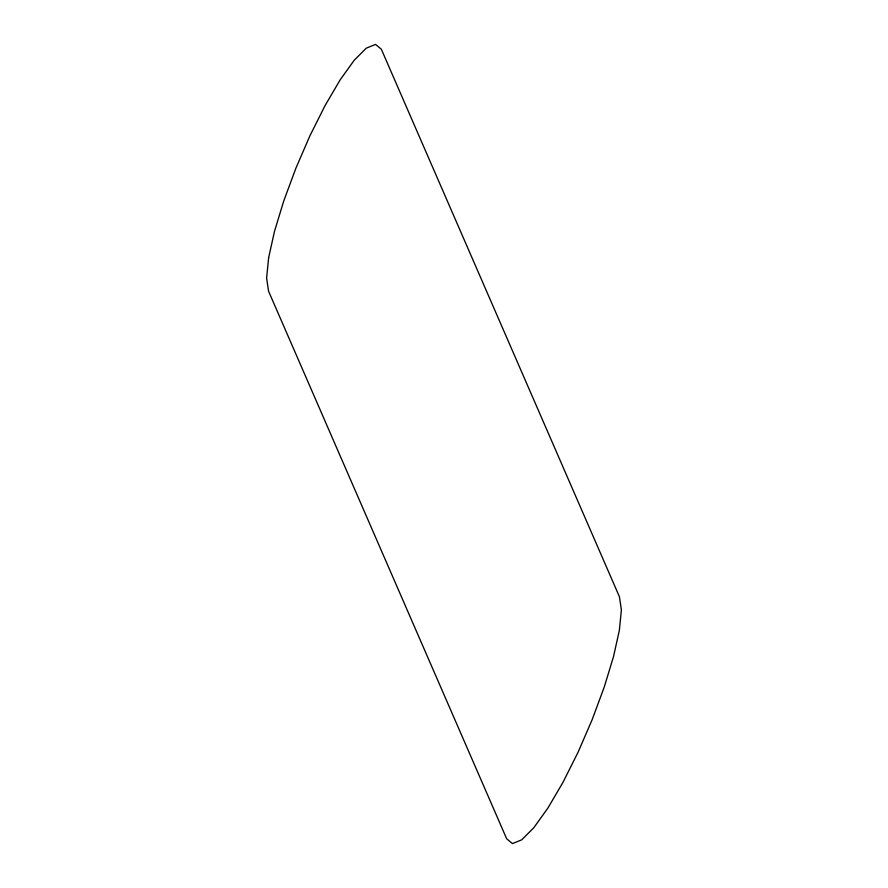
<?xml version="1.0" encoding="UTF-8"?>
<svg xmlns="http://www.w3.org/2000/svg" width="888" height="888" viewBox="0 0 888 888"><rect width="100%" height="100%" fill="white"/><g stroke="black" fill="none" stroke-linecap="round" stroke-linejoin="round"><path stroke-width="1.33" d="M268.631 257.764L266.611 278.177L268.576 291.231L506.671 838.794L512.465 843.6L521.722 839.826L533.788 827.738L547.841 808.158L562.937 782.417L578.044 752.28L592.118 719.78L604.217 687.145L613.519 656.609L619.369 630.236L621.389 609.823L619.424 596.769L381.329 49.206L375.535 44.4L366.278 48.174L354.212 60.262L340.16 79.842L325.064 105.583L309.956 135.72L295.882 168.221L283.783 200.855L274.481 231.391L268.631 257.764"/></g></svg>
